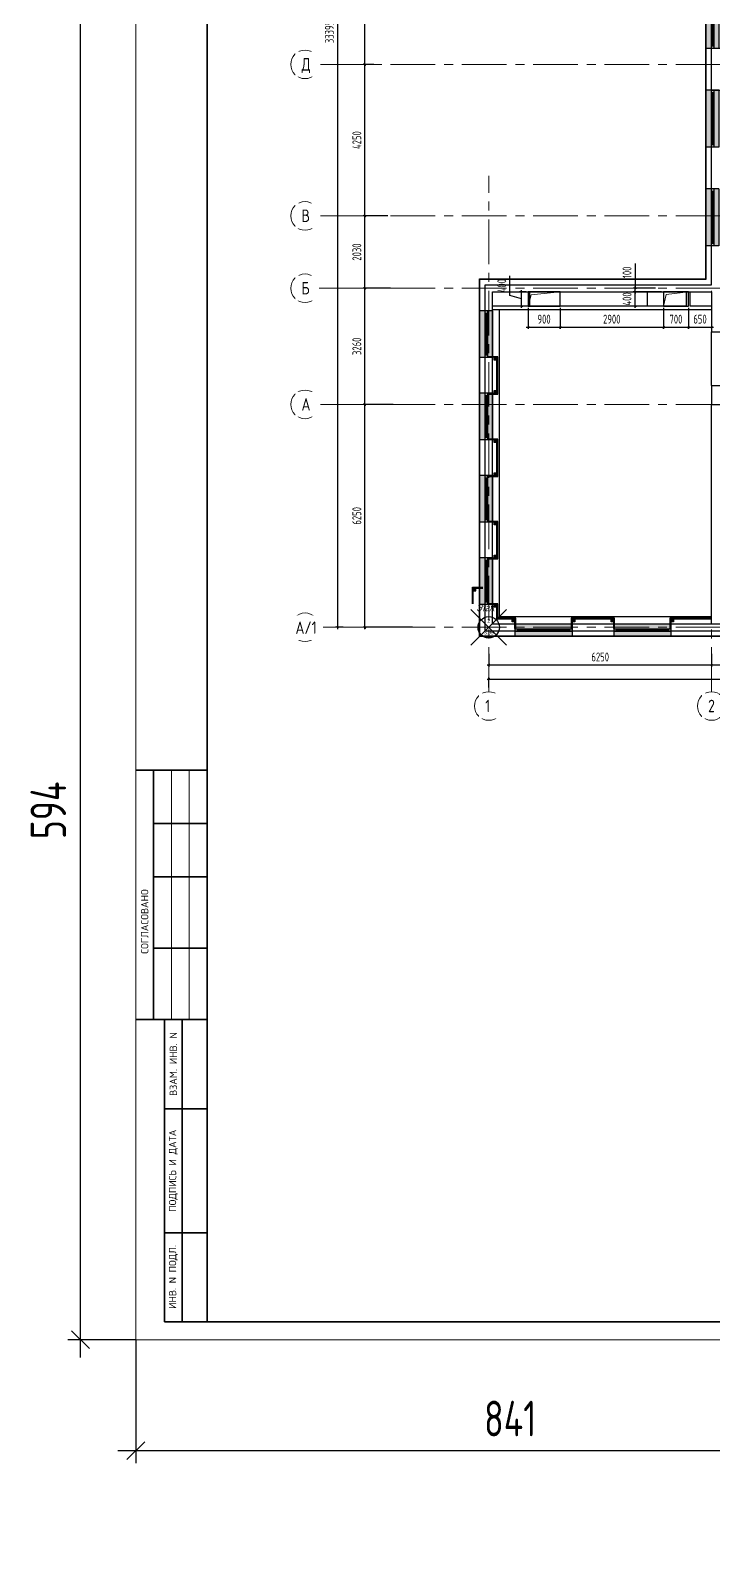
# Model space of a CAD drawing. Header units: millimetres. Extents: x -185251 to 7892985, y -102157 to 319855.
# Drawn here: x -183528 to -164368, y -15098 to 27520 of the extents above; entities that cross this region are included whole.
import ezdxf
from ezdxf import colors
from ezdxf.entities.mleader import LeaderData, LeaderLine
from ezdxf.enums import TextEntityAlignment as Align
from ezdxf.math import Vec2, Vec3

# ---------------------------------------------------------------- set-up
doc = ezdxf.new("R2010")
doc.units = ezdxf.units.MM
doc.header["$LTSCALE"] = 10
doc.linetypes.add('CENTER', pattern=[2, 1.25, -0.25, 0.25, -0.25])
for name, color, linetype, lineweight in [('013', 7, 'Continuous', 13), ('АР_Оси', 142, 'Continuous', 9), ('АР_Оси размеры', 142, 'Continuous', 9)]:
    doc.layers.add(name, color=color, linetype=linetype, lineweight=lineweight)
doc.layers.add('Aks_реперные_точки', color=7, linetype='Continuous')
doc.layers.add('Архитектура', color=251, linetype='Continuous')
doc.layers.get('0').off()
doc.layers.get('0').freeze()
doc.styles.add('Aks_ВЫНОСКИ', font='ARIALN.TTF', dxfattribs={"width": 0.8, "oblique": 15})
doc.styles.add('GOST', font='isocpeur.TTF')
doc.styles.add('ISOCPEUR', font='isocpeur.TTF', dxfattribs={"width": 0.7})
doc.styles.add('БДА100', font='romand.shx', dxfattribs={"width": 0.7})
doc.styles.add('ГОСТ 2.304', font='isocpeur.TTF', dxfattribs={"width": 0.7})
doc.dimstyles.new('БДА1', dxfattribs={"dimtxt": 2, "dimasz": 1, "dimexe": 0.7, "dimexo": 0, "dimgap": 0.8, "dimtad": 1, "dimdec": 0, "dimrnd": 1, "dimzin": 0, "dimdsep": 46, "dimtxsty": 'БДА100', "dimblk": 'OBLIQUE', "dimcen": 2, "dimdle": 1, "dimadec": 0, "dimazin": 0, "dimtfac": 1, "dimtdec": 0, "dimtmove": 1, "dimatfit": 3, "dimldrblk": 'NONE', "dimfxl": 0.7, "dimtolj": 1, "dimtzin": 0, "dimlwd": -1, "dimlwe": -1, "dimarcsym": 0})
doc.dimstyles.new('СПДС', dxfattribs={"dimscale": 100, "dimtxt": 2.5, "dimasz": 0.5, "dimexe": 0.5, "dimexo": 1, "dimgap": 1, "dimtad": 1, "dimdec": 0, "dimrnd": 5, "dimtxsty": 'ГОСТ 2.304', "dimblk": 'OBLIQUE', "dimcen": 2.5, "dimdle": 0.5, "dimadec": 0, "dimazin": 2, "dimtfac": 0.75, "dimtdec": 0, "dimtmove": 1, "dimatfit": 3, "dimfxl": 1, "dimtolj": 1, "dimarcsym": 1})

# ---------------------------------------------------------------- blocks, each defined once
blk = doc.blocks.new('_Oblique')
at = {"color": 0, "linetype": 'ByBlock', "lineweight": -2}
blk.add_line((-0.5, -0.5), (0.5, 0.5), dxfattribs=at)
blk = doc.blocks.new('*D269')
at = {"layer": 'Defpoints', "color": 0, "ltscale": 100, "transparency": 16777216}
for p in [(-174149, 17027), (-173250, 17027), (-172715, 10777)]:
    blk.add_point(p, dxfattribs=at)
at = {"layer": 'АР_Оси размеры', "color": 0, "lineweight": -2, "ltscale": 100, "transparency": 16777216}
for p, q in [((-174149, 10727), (-174149, 17077)), ((-173350, 17027), (-174199, 17027)), ((-172815, 10777), (-174199, 10777))]:
    blk.add_line(p, q, dxfattribs=at)
at = {"layer": 'АР_Оси размеры', "color": 0, "lineweight": -2, "ltscale": 100, "transparency": 16777216, "xscale": 50, "yscale": 50, "zscale": 50}
for p, rotation in [((-174149, 17027), 90), ((-174149, 10777), 270)]:
    blk.add_blockref('_Oblique', p, dxfattribs=dict(at, rotation=rotation))
at = {"layer": 'АР_Оси размеры', "color": 0, "ltscale": 100, "transparency": 16777216, "insert": (-174374, 13902), "char_height": 250, "attachment_point": 5, "rotation": 90, "style": 'ГОСТ 2.304'}
blk.add_mtext('\\A1;6250', dxfattribs=at)
blk = doc.blocks.new('*D270')
at = {"layer": 'Defpoints', "color": 0, "ltscale": 100, "transparency": 16777216}
for p in [(-174149, 20287), (-173327, 20287), (-173250, 17027)]:
    blk.add_point(p, dxfattribs=at)
at = {"layer": 'АР_Оси размеры', "color": 0, "lineweight": -2, "ltscale": 100, "transparency": 16777216}
for p, q in [((-173427, 20287), (-174199, 20287)), ((-174149, 16977), (-174149, 20337)), ((-173350, 17027), (-174199, 17027))]:
    blk.add_line(p, q, dxfattribs=at)
at = {"layer": 'АР_Оси размеры', "color": 0, "lineweight": -2, "ltscale": 100, "transparency": 16777216, "xscale": 50, "yscale": 50, "zscale": 50}
for p, rotation in [((-174149, 20287), 90), ((-174149, 17027), 270)]:
    blk.add_blockref('_Oblique', p, dxfattribs=dict(at, rotation=rotation))
at = {"layer": 'АР_Оси размеры', "color": 0, "ltscale": 100, "transparency": 16777216, "insert": (-174374, 18657), "char_height": 250, "attachment_point": 5, "rotation": 90, "style": 'ГОСТ 2.304'}
blk.add_mtext('\\A1;3260', dxfattribs=at)
blk = doc.blocks.new('*D271')
at = {"layer": 'Defpoints', "color": 0, "ltscale": 100, "transparency": 16777216}
for p in [(-170673, 10128), (-164423, 10128), (-164423, 9718)]:
    blk.add_point(p, dxfattribs=at)
at = {"layer": 'АР_Оси размеры', "color": 0, "lineweight": -2, "ltscale": 100, "transparency": 16777216}
for p, q in [((-170673, 10028), (-170673, 9668)), ((-164423, 10028), (-164423, 9668)), ((-170723, 9718), (-164373, 9718))]:
    blk.add_line(p, q, dxfattribs=at)
at = {"layer": 'АР_Оси размеры', "color": 0, "lineweight": -2, "ltscale": 100, "transparency": 16777216, "xscale": 50, "yscale": 50, "zscale": 50, "rotation": 180}
blk.add_blockref('_Oblique', (-170673, 9718), dxfattribs=at)
at = {"layer": 'АР_Оси размеры', "color": 0, "lineweight": -2, "ltscale": 100, "transparency": 16777216, "xscale": 50, "yscale": 50, "zscale": 50}
blk.add_blockref('_Oblique', (-164423, 9718), dxfattribs=at)
at = {"layer": 'АР_Оси размеры', "color": 0, "ltscale": 100, "transparency": 16777216, "insert": (-167548, 9943), "char_height": 250, "attachment_point": 5, "style": 'ГОСТ 2.304'}
blk.add_mtext('\\A1;6250', dxfattribs=at)
blk = doc.blocks.new('*D272')
at = {"layer": 'Defpoints', "color": 0, "ltscale": 100, "transparency": 16777216}
for p in [(-157773, 10542), (-164423, 10128), (-157773, 9718)]:
    blk.add_point(p, dxfattribs=at)
at = {"layer": 'АР_Оси размеры', "color": 0, "lineweight": -2, "ltscale": 100, "transparency": 16777216}
for p, q in [((-157773, 10442), (-157773, 9668)), ((-164423, 10028), (-164423, 9668)), ((-164473, 9718), (-157723, 9718))]:
    blk.add_line(p, q, dxfattribs=at)
at = {"layer": 'АР_Оси размеры', "color": 0, "lineweight": -2, "ltscale": 100, "transparency": 16777216, "xscale": 50, "yscale": 50, "zscale": 50, "rotation": 180}
blk.add_blockref('_Oblique', (-164423, 9718), dxfattribs=at)
at = {"layer": 'АР_Оси размеры', "color": 0, "lineweight": -2, "ltscale": 100, "transparency": 16777216, "xscale": 50, "yscale": 50, "zscale": 50}
blk.add_blockref('_Oblique', (-157773, 9718), dxfattribs=at)
at = {"layer": 'АР_Оси размеры', "color": 0, "ltscale": 100, "transparency": 16777216, "insert": (-161098, 9943), "char_height": 250, "attachment_point": 5, "style": 'ГОСТ 2.304'}
blk.add_mtext('\\A1;6650', dxfattribs=at)
blk = doc.blocks.new('*D282')
at = {"layer": 'Defpoints', "color": 0, "ltscale": 100, "transparency": 16777216}
for p in [(-174149, 22317), (-173401, 22317), (-173327, 20287)]:
    blk.add_point(p, dxfattribs=at)
at = {"layer": 'АР_Оси размеры', "color": 0, "lineweight": -2, "ltscale": 100, "transparency": 16777216}
for p, q in [((-173501, 22317), (-174199, 22317)), ((-174149, 20237), (-174149, 22367)), ((-173427, 20287), (-174199, 20287))]:
    blk.add_line(p, q, dxfattribs=at)
at = {"layer": 'АР_Оси размеры', "color": 0, "lineweight": -2, "ltscale": 100, "transparency": 16777216, "xscale": 50, "yscale": 50, "zscale": 50}
for p, rotation in [((-174149, 22317), 90), ((-174149, 20287), 270)]:
    blk.add_blockref('_Oblique', p, dxfattribs=dict(at, rotation=rotation))
at = {"layer": 'АР_Оси размеры', "color": 0, "ltscale": 100, "transparency": 16777216, "insert": (-174374, 21302), "char_height": 250, "attachment_point": 5, "rotation": 90, "style": 'ГОСТ 2.304'}
blk.add_mtext('\\A1;2030', dxfattribs=at)
blk = doc.blocks.new('*D283')
at = {"layer": 'Defpoints', "color": 0, "ltscale": 100, "transparency": 16777216}
for p in [(-174149, 26567), (-173799, 26567), (-173401, 22317)]:
    blk.add_point(p, dxfattribs=at)
at = {"layer": 'АР_Оси размеры', "color": 0, "lineweight": -2, "ltscale": 100, "transparency": 16777216}
for p, q in [((-173899, 26567), (-174199, 26567)), ((-174149, 22267), (-174149, 26617)), ((-173501, 22317), (-174199, 22317))]:
    blk.add_line(p, q, dxfattribs=at)
at = {"layer": 'АР_Оси размеры', "color": 0, "lineweight": -2, "ltscale": 100, "transparency": 16777216, "xscale": 50, "yscale": 50, "zscale": 50}
for p, rotation in [((-174149, 26567), 90), ((-174149, 22317), 270)]:
    blk.add_blockref('_Oblique', p, dxfattribs=dict(at, rotation=rotation))
at = {"layer": 'АР_Оси размеры', "color": 0, "ltscale": 100, "transparency": 16777216, "insert": (-174374, 24442), "char_height": 250, "attachment_point": 5, "rotation": 90, "style": 'ГОСТ 2.304'}
blk.add_mtext('\\A1;4250', dxfattribs=at)
blk = doc.blocks.new('*D284')
at = {"layer": 'Defpoints', "color": 0, "ltscale": 100, "transparency": 16777216}
for p in [(-174149, 30737), (-173331, 30737), (-173799, 26567)]:
    blk.add_point(p, dxfattribs=at)
at = {"layer": 'АР_Оси размеры', "color": 0, "lineweight": -2, "ltscale": 100, "transparency": 16777216}
for p, q in [((-173431, 30737), (-174199, 30737)), ((-174149, 26517), (-174149, 30787)), ((-173899, 26567), (-174199, 26567))]:
    blk.add_line(p, q, dxfattribs=at)
at = {"layer": 'АР_Оси размеры', "color": 0, "lineweight": -2, "ltscale": 100, "transparency": 16777216, "xscale": 50, "yscale": 50, "zscale": 50}
for p, rotation in [((-174149, 30737), 90), ((-174149, 26567), 270)]:
    blk.add_blockref('_Oblique', p, dxfattribs=dict(at, rotation=rotation))
at = {"layer": 'АР_Оси размеры', "color": 0, "ltscale": 100, "transparency": 16777216, "insert": (-174374, 28652), "char_height": 250, "attachment_point": 5, "rotation": 90, "style": 'ГОСТ 2.304'}
blk.add_mtext('\\A1;4170', dxfattribs=at)
blk = doc.blocks.new('*D287')
at = {"layer": 'Defpoints', "color": 0, "ltscale": 100, "transparency": 16777216}
for p in [(-170673, 8990), (-102258, 9316), (-102258, 8990)]:
    blk.add_point(p, dxfattribs=at)
at = {"layer": 'АР_Оси размеры', "color": 0, "lineweight": -2, "ltscale": 100, "transparency": 16777216}
for p, q in [((-170723, 9316), (-102208, 9316)), ((-170673, 9090), (-170673, 9366)), ((-102258, 9090), (-102258, 9366))]:
    blk.add_line(p, q, dxfattribs=at)
at = {"layer": 'АР_Оси размеры', "color": 0, "lineweight": -2, "ltscale": 100, "transparency": 16777216, "xscale": 50, "yscale": 50, "zscale": 50, "rotation": 180}
blk.add_blockref('_Oblique', (-170673, 9316), dxfattribs=at)
at = {"layer": 'АР_Оси размеры', "color": 0, "lineweight": -2, "ltscale": 100, "transparency": 16777216, "xscale": 50, "yscale": 50, "zscale": 50}
blk.add_blockref('_Oblique', (-102258, 9316), dxfattribs=at)
at = {"layer": 'АР_Оси размеры', "color": 0, "ltscale": 100, "transparency": 16777216, "insert": (-136466, 9541), "char_height": 250, "attachment_point": 5, "style": 'ГОСТ 2.304'}
blk.add_mtext('\\A1;68415', dxfattribs=at)
blk = doc.blocks.new('A$Ce02d65bd')
at = {"ltscale": 100}
for points in [[(0, 0), (0, 75), (75, 75), (75, 0), (0, 0)], [(0, 0), (75, 75)], [(0, 75), (75, 0)]]:
    blk.add_lwpolyline(points, dxfattribs=at)
blk = doc.blocks.new('*D658')
at = {"layer": 'Defpoints', "color": 0, "ltscale": 100, "transparency": 16777216}
for p in [(-174299, 44172), (-174919, 10777), (-174661, 10777)]:
    blk.add_point(p, dxfattribs=at)
at = {"layer": 'АР_Оси размеры', "color": 0, "lineweight": -2, "ltscale": 100, "transparency": 16777216}
for p, q in [((-174399, 44172), (-174969, 44172)), ((-174919, 44222), (-174919, 10727)), ((-174761, 10777), (-174969, 10777))]:
    blk.add_line(p, q, dxfattribs=at)
at = {"layer": 'АР_Оси размеры', "color": 0, "lineweight": -2, "ltscale": 100, "transparency": 16777216, "xscale": 50, "yscale": 50, "zscale": 50}
for p, rotation in [((-174919, 44172), 90), ((-174919, 10777), 270)]:
    blk.add_blockref('_Oblique', p, dxfattribs=dict(at, rotation=rotation))
at = {"layer": 'АР_Оси размеры', "color": 0, "ltscale": 100, "transparency": 16777216, "insert": (-175144, 27474), "char_height": 250, "attachment_point": 5, "rotation": 90, "style": 'ГОСТ 2.304'}
blk.add_mtext('\\A1;33395', dxfattribs=at)
blk = doc.blocks.new('_DOTSMALL')
at = {"color": 0, "linetype": 'ByBlock', "const_width": 0.5}
blk.add_lwpolyline([(-0.0625, 0, 1), (0.0625, 0, 1)], format="xyb", close=True, dxfattribs=at)
blk = doc.blocks.new('*U40')
at = {"true_color": 0xffffff}
h = blk.add_hatch(color=7, dxfattribs=at)
h.dxf.hatch_style = 1
h.paths.add_polyline_path([(-1600, -140), (0, -140), (0, 220), (-1600, 220)])
at = {"lineweight": 30}
for p, q in [((-1600, -140), (-1600, 220)), ((0, -140), (0, 220))]:
    blk.add_line(p, q, dxfattribs=at)
for p, q in [((0, 220), (-1600, 220)), ((-1600, 70), (0, 70)), ((-1600, 0), (0, 0)), ((-1530, 0), (-1530, 70)), ((-1530, 35), (-70, 35)), ((-70, 0), (-70, 70)), ((-1600, -140), (0, -140)), ((-1600, -140), (-1600, -140)), ((-1600, -140), (-1600, -140)), ((0, -140), (0, -140)), ((0, -140), (0, -140))]:
    blk.add_line(p, q)
blk = doc.blocks.new('*U104')
at = {"true_color": 0xffffff}
h = blk.add_hatch(color=7, dxfattribs=at)
h.dxf.hatch_style = 1
h.paths.add_polyline_path([(-1310, 140), (0, 140), (0, -220), (-1310, -220)])
at = {"lineweight": 30}
for p, q in [((-1310, 140), (-1310, -220)), ((0, 140), (0, -220))]:
    blk.add_line(p, q, dxfattribs=at)
for p, q in [((-1310, 140), (0, 140)), ((-1310, 140), (-1310, 140)), ((-1310, 140), (-1310, 140)), ((-1310, 0), (0, 0)), ((0, 140), (0, 140)), ((0, 140), (0, 140)), ((-1310, -70), (0, -70)), ((0, -220), (-1310, -220)), ((-1240, 0), (-1240, -70)), ((-1240, -35), (-70, -35)), ((-70, 0), (-70, -70))]:
    blk.add_line(p, q)
blk = doc.blocks.new('*U103')
at = {"true_color": 0xffffff}
h = blk.add_hatch(color=7, dxfattribs=at)
h.dxf.hatch_style = 1
h.paths.add_polyline_path([(-1600, 140), (0, 140), (0, -220), (-1600, -220)])
at = {"lineweight": 30}
for p, q in [((-1600, 140), (-1600, -220)), ((0, 140), (0, -220))]:
    blk.add_line(p, q, dxfattribs=at)
for p, q in [((-1600, 140), (0, 140)), ((-1600, 140), (-1600, 140)), ((-1600, 140), (-1600, 140)), ((-1600, 0), (0, 0)), ((0, 140), (0, 140)), ((0, 140), (0, 140)), ((-1600, -70), (0, -70)), ((0, -220), (-1600, -220)), ((-1530, 0), (-1530, -70)), ((-1530, -35), (-70, -35)), ((-70, 0), (-70, -70))]:
    blk.add_line(p, q)
blk = doc.blocks.new('Aks_Реперная_Точка')
at = {"layer": 'Aks_реперные_точки', "linetype": 'ByBlock'}
for p, q in [((5, 5), (-5, -5)), ((-5, 5), (5, -5))]:
    blk.add_line(p, q, dxfattribs=at)
blk.add_circle((0, 0), 3, dxfattribs=at)
at = {"layer": 'Aks_реперные_точки', "linetype": 'ByBlock', "style": 'Aks_ВЫНОСКИ', "oblique": 15, "width": 0.8}
blk.add_text('Этаж', height=2, dxfattribs=at).set_placement((-3.5, 4.5))
at = {"layer": 'Aks_реперные_точки', "linetype": 'ByBlock', "style": 'Aks_ВЫНОСКИ'}
blk.add_attdef('Floor', text='', height=1, dxfattribs=at).set_placement((0, 1), align=Align.BOTTOM_CENTER)
blk.add_attdef('Elevation', text='', height=1, dxfattribs=at).set_placement((0, -1), align=Align.TOP_CENTER)
blk = doc.blocks.new('*D432')
at = {"layer": '013', "color": 0, "linetype": 'ByBlock', "lineweight": -2, "transparency": 16777216}
for p, q in [((-169573, 19735), (-169573, 19144)), ((-168673, 19735), (-168673, 19144)), ((-169623, 19194), (-168623, 19194))]:
    blk.add_line(p, q, dxfattribs=at)
at = {"layer": 'Defpoints', "color": 0, "linetype": 'ByBlock', "transparency": 16777216}
for p in [(-169573, 19785), (-168673, 19785), (-168673, 19194)]:
    blk.add_point(p, dxfattribs=at)
at = {"layer": '013', "color": 0, "linetype": 'ByBlock', "lineweight": -2, "transparency": 16777216, "xscale": 50, "yscale": 50, "zscale": 50, "rotation": 180}
blk.add_blockref('_Oblique', (-169573, 19194), dxfattribs=at)
at = {"layer": '013', "color": 0, "linetype": 'ByBlock', "lineweight": -2, "transparency": 16777216, "xscale": 50, "yscale": 50, "zscale": 50}
blk.add_blockref('_Oblique', (-168673, 19194), dxfattribs=at)
at = {"layer": '013', "color": 0, "linetype": 'ByBlock', "transparency": 16777216, "insert": (-169123, 19419), "char_height": 250, "attachment_point": 5, "style": 'ГОСТ 2.304'}
blk.add_mtext('\\A1;900', dxfattribs=at)
blk = doc.blocks.new('*D433')
at = {"layer": '013', "color": 0, "linetype": 'ByBlock', "lineweight": -2, "transparency": 16777216}
for p, q in [((-170085, 20083), (-170085, 20633)), ((-169760, 19985), (-170085, 20083)), ((-169623, 20185), (-169810, 20185)), ((-169760, 19735), (-169760, 20235)), ((-169623, 19785), (-169810, 19785))]:
    blk.add_line(p, q, dxfattribs=at)
at = {"layer": 'Defpoints', "color": 0, "linetype": 'ByBlock', "transparency": 16777216}
for p in [(-169760, 20185), (-169573, 20185), (-169573, 19785)]:
    blk.add_point(p, dxfattribs=at)
at = {"layer": '013', "color": 0, "linetype": 'ByBlock', "lineweight": -2, "transparency": 16777216, "xscale": 50, "yscale": 50, "zscale": 50}
for p, rotation in [((-169760, 20185), 90), ((-169760, 19785), 270)]:
    blk.add_blockref('_Oblique', p, dxfattribs=dict(at, rotation=rotation))
at = {"layer": '013', "color": 0, "linetype": 'ByBlock', "transparency": 16777216, "insert": (-170310, 20358), "char_height": 250, "attachment_point": 5, "rotation": 90, "style": 'ГОСТ 2.304'}
blk.add_mtext('\\A1;400', dxfattribs=at)
blk = doc.blocks.new('*D434')
at = {"layer": '013', "color": 0, "linetype": 'ByBlock', "lineweight": -2, "transparency": 16777216}
for p, q in [((-165775, 19735), (-165775, 19144)), ((-165075, 19735), (-165075, 19144)), ((-165825, 19194), (-165025, 19194))]:
    blk.add_line(p, q, dxfattribs=at)
at = {"layer": 'Defpoints', "color": 0, "linetype": 'ByBlock', "transparency": 16777216}
for p in [(-165775, 19785), (-165075, 19785), (-165075, 19194)]:
    blk.add_point(p, dxfattribs=at)
at = {"layer": '013', "color": 0, "linetype": 'ByBlock', "lineweight": -2, "transparency": 16777216, "xscale": 50, "yscale": 50, "zscale": 50, "rotation": 180}
blk.add_blockref('_Oblique', (-165775, 19194), dxfattribs=at)
at = {"layer": '013', "color": 0, "linetype": 'ByBlock', "lineweight": -2, "transparency": 16777216, "xscale": 50, "yscale": 50, "zscale": 50}
blk.add_blockref('_Oblique', (-165075, 19194), dxfattribs=at)
at = {"layer": '013', "color": 0, "linetype": 'ByBlock', "transparency": 16777216, "insert": (-165425, 19419), "char_height": 250, "attachment_point": 5, "style": 'ГОСТ 2.304'}
blk.add_mtext('\\A1;700', dxfattribs=at)
blk = doc.blocks.new('*D435')
at = {"layer": '013', "color": 0, "linetype": 'ByBlock', "lineweight": -2, "transparency": 16777216}
for p, q in [((-165825, 20185), (-166621, 20185)), ((-166571, 19735), (-166571, 20235)), ((-165825, 19785), (-166621, 19785))]:
    blk.add_line(p, q, dxfattribs=at)
at = {"layer": 'Defpoints', "color": 0, "linetype": 'ByBlock', "transparency": 16777216}
for p in [(-166571, 20185), (-165775, 20185), (-165775, 19785)]:
    blk.add_point(p, dxfattribs=at)
at = {"layer": '013', "color": 0, "linetype": 'ByBlock', "lineweight": -2, "transparency": 16777216, "xscale": 50, "yscale": 50, "zscale": 50}
for p, rotation in [((-166571, 20185), 90), ((-166571, 19785), 270)]:
    blk.add_blockref('_Oblique', p, dxfattribs=dict(at, rotation=rotation))
at = {"layer": '013', "color": 0, "linetype": 'ByBlock', "transparency": 16777216, "insert": (-166796, 19985), "char_height": 250, "attachment_point": 5, "rotation": 90, "style": 'ГОСТ 2.304'}
blk.add_mtext('\\A1;400', dxfattribs=at)
blk = doc.blocks.new('*D683')
at = {"layer": '013', "color": 0, "linetype": 'ByBlock', "lineweight": -2, "transparency": 16777216}
for p, q in [((-168673, 19735), (-168673, 19144)), ((-165775, 19735), (-165775, 19144)), ((-168723, 19194), (-165725, 19194))]:
    blk.add_line(p, q, dxfattribs=at)
at = {"layer": 'Defpoints', "color": 0, "linetype": 'ByBlock', "transparency": 16777216}
for p in [(-168673, 19785), (-165775, 19785), (-165775, 19194)]:
    blk.add_point(p, dxfattribs=at)
at = {"layer": '013', "color": 0, "linetype": 'ByBlock', "lineweight": -2, "transparency": 16777216, "xscale": 50, "yscale": 50, "zscale": 50, "rotation": 180}
blk.add_blockref('_Oblique', (-168673, 19194), dxfattribs=at)
at = {"layer": '013', "color": 0, "linetype": 'ByBlock', "lineweight": -2, "transparency": 16777216, "xscale": 50, "yscale": 50, "zscale": 50}
blk.add_blockref('_Oblique', (-165775, 19194), dxfattribs=at)
at = {"layer": '013', "color": 0, "linetype": 'ByBlock', "transparency": 16777216, "insert": (-167224, 19419), "char_height": 250, "attachment_point": 5, "style": 'ГОСТ 2.304'}
blk.add_mtext('\\A1;2900', dxfattribs=at)
blk = doc.blocks.new('*D684')
at = {"layer": '013', "color": 0, "linetype": 'ByBlock', "lineweight": -2, "transparency": 16777216}
for p, q in [((-165075, 19735), (-165075, 19144)), ((-164423, 19735), (-164423, 19144)), ((-165125, 19194), (-164373, 19194))]:
    blk.add_line(p, q, dxfattribs=at)
at = {"layer": 'Defpoints', "color": 0, "linetype": 'ByBlock', "transparency": 16777216}
for p in [(-165075, 19785), (-164423, 19785), (-164423, 19194)]:
    blk.add_point(p, dxfattribs=at)
at = {"layer": '013', "color": 0, "linetype": 'ByBlock', "lineweight": -2, "transparency": 16777216, "xscale": 50, "yscale": 50, "zscale": 50, "rotation": 180}
blk.add_blockref('_Oblique', (-165075, 19194), dxfattribs=at)
at = {"layer": '013', "color": 0, "linetype": 'ByBlock', "lineweight": -2, "transparency": 16777216, "xscale": 50, "yscale": 50, "zscale": 50}
blk.add_blockref('_Oblique', (-164423, 19194), dxfattribs=at)
at = {"layer": '013', "color": 0, "linetype": 'ByBlock', "transparency": 16777216, "insert": (-164749, 19419), "char_height": 250, "attachment_point": 5, "style": 'ГОСТ 2.304'}
blk.add_mtext('\\A1;650', dxfattribs=at)
blk = doc.blocks.new('*D685')
at = {"layer": '013', "color": 0, "linetype": 'ByBlock', "lineweight": -2, "transparency": 16777216}
for p, q in [((-166571, 20980), (-166571, 20287)), ((-165997, 20287), (-166621, 20287)), ((-165825, 20185), (-166621, 20185)), ((-166571, 20287), (-166571, 20337)), ((-166571, 20185), (-166571, 20287)), ((-166571, 20185), (-166571, 20287)), ((-166571, 20185), (-166571, 20135))]:
    blk.add_line(p, q, dxfattribs=at)
at = {"layer": 'Defpoints', "color": 0, "linetype": 'ByBlock', "transparency": 16777216}
for p in [(-166571, 20287), (-165947, 20287), (-165775, 20185)]:
    blk.add_point(p, dxfattribs=at)
at = {"layer": '013', "color": 0, "linetype": 'ByBlock', "lineweight": -2, "transparency": 16777216, "xscale": 50, "yscale": 50, "zscale": 50}
for p, rotation in [((-166571, 20287), 270), ((-166571, 20185), 90)]:
    blk.add_blockref('_Oblique', p, dxfattribs=dict(at, rotation=rotation))
at = {"layer": '013', "color": 0, "linetype": 'ByBlock', "transparency": 16777216, "insert": (-166796, 20731), "char_height": 250, "attachment_point": 5, "rotation": 90, "style": 'ГОСТ 2.304'}
blk.add_mtext('\\A1;100', dxfattribs=at)
blk = doc.blocks.new('*D680')
at = {"layer": 'Defpoints', "color": 0, "transparency": 16777216}
for p, q in [((0, 0), (0, -34.62)), ((841, 0), (841, -34.62)), ((-5, -31.12), (846, -31.12))]:
    blk.add_line(p, q, dxfattribs=at)
at = {"layer": 'Defpoints', "color": 0, "lineweight": 30, "transparency": 16777216}
for p in [(0, 0), (841, 0), (841, -31.12)]:
    blk.add_point(p, dxfattribs=at)
at = {"layer": 'Defpoints', "color": 0, "transparency": 16777216, "xscale": 5, "yscale": 5, "zscale": 5, "rotation": 180}
blk.add_blockref('_Oblique', (0, -31.12), dxfattribs=at)
at = {"layer": 'Defpoints', "color": 0, "transparency": 16777216, "xscale": 5, "yscale": 5, "zscale": 5}
blk.add_blockref('_Oblique', (841, -31.12), dxfattribs=at)
at = {"layer": 'Defpoints', "color": 0, "lineweight": 0, "transparency": 16777216, "insert": (105, -22.12), "char_height": 10, "attachment_point": 5, "style": 'БДА100'}
blk.add_mtext('\\A1;841', dxfattribs=at)
blk = doc.blocks.new('_None')
blk = doc.blocks.new('*D681')
at = {"layer": 'Defpoints', "color": 0, "transparency": 16777216}
for p, q in [((-15.52, -5), (-15.52, 599)), ((0, 594), (-19.02, 594)), ((0, 0), (-19.02, 0))]:
    blk.add_line(p, q, dxfattribs=at)
at = {"layer": 'Defpoints', "color": 0, "lineweight": 30, "transparency": 16777216}
for p in [(-15.52, 594), (0, 594), (0, 0)]:
    blk.add_point(p, dxfattribs=at)
at = {"layer": 'Defpoints', "color": 0, "transparency": 16777216, "xscale": 5, "yscale": 5, "zscale": 5}
for p, rotation in [((-15.52, 594), 90), ((-15.52, 0), 270)]:
    blk.add_blockref('_Oblique', p, dxfattribs=dict(at, rotation=rotation))
at = {"layer": 'Defpoints', "color": 0, "lineweight": 0, "transparency": 16777216, "insert": (-24.52, 148.5), "char_height": 10, "attachment_point": 5, "rotation": 90, "style": 'БДА100'}
blk.add_mtext('\\A1;594', dxfattribs=at)
blk = doc.blocks.new('*U679')
at = {"color": 44, "lineweight": 20, "ltscale": 10}
for p, q in [((0, 594), (0, 0)), ((0, 0), (841, 0))]:
    blk.add_line(p, q, dxfattribs=at)
at = {"color": 137, "lineweight": 35, "ltscale": 10}
for p, q in [((20, 589), (20, 5)), ((0, 159.8), (20, 159.8)), ((5, 89.8), (5, 159.8)), ((5, 144.8), (20, 144.8)), ((5, 129.8), (20, 129.8)), ((5, 109.8), (20, 109.8)), ((0, 89.8), (20, 89.8)), ((8.04, 89.8), (8.04, 5)), ((13.02, 89.8), (13.02, 5)), ((8.04, 64.8), (20, 64.8)), ((8.04, 30), (20, 30)), ((8.04, 5), (836, 5))]:
    blk.add_line(p, q, dxfattribs=at)
at = {"color": 44, "lineweight": 13}
for p, q in [((10, 89.8), (10, 159.8)), ((15, 89.8), (15, 159.8))]:
    blk.add_line(p, q, dxfattribs=at)
at = {"color": 0, "lineweight": 13, "char_height": 2.0408, "attachment_point": 5, "rotation": 90, "style": 'GOST'}
for s, insert, width in [('СОГЛАСОВАНО', (2.49, 117.3), 55), ('ВЗАМ. ИНВ. N', (10.53, 77.3), 25), ('ПОДПИСЬ И ДАТА', (10.53, 47.4), 34.7978), ('ИНВ. N ПОДЛ.', (10.53, 17.6), 24.8009)]:
    blk.add_mtext(s, dxfattribs=dict(at, insert=insert, width=width))
at = {"color": 44, "lineweight": 13, "style": 'GOST', "oblique": 10, "width": 0.8}
for tag in ['ФОРМАТВЕРТ', 'ФОРМАТГОРИЗ']:
    blk.add_attdef(tag, (789.98, 1.6), '', height=2, dxfattribs=at)
at = {"layer": 'Defpoints', "color": 251, "lineweight": 0}
dim = blk.add_linear_dim(base=(-15.52, 594), p1=(0, 0), p2=(0, 594), angle=90, dimstyle='БДА1', override={"dimscale": 5}, dxfattribs=at)
dim.commit()
dim.dimension.update_dxf_attribs({"geometry": '*D681', "text_midpoint": (-15.52, 148.5), "dimtype": 160})
dim = blk.add_linear_dim(base=(841, -31.12), p1=(0, 0), p2=(841, 0), dimstyle='БДА1', override={"dimscale": 5}, dxfattribs=at)
dim.commit()
dim.dimension.update_dxf_attribs({"geometry": '*D680', "text_midpoint": (105, -31.12), "dimtype": 160})

msp = doc.modelspace()

# ---------------------------------------------------------------- linework, layer by layer
at = {"layer": '013', "color": 1, "linetype": 'ByBlock', "lineweight": 30}
for points in [[(-169573.1, 19785.5), (-168673.1, 19785.5), (-168673.1, 20185.5), (-169573.1, 20185.5)], [(-165774.5, 19785.5), (-165074.5, 19785.5), (-165074.5, 20185.5), (-165774.5, 20185.5)]]:
    msp.add_lwpolyline(points, close=True, dxfattribs=at)
at = {"layer": '013', "color": 1, "linetype": 'ByBlock'}
for points in [[(-169573.1, 19784.3), (-169480.9, 20103.1), (-168673.1, 20185.5)], [(-165774.5, 19785.5), (-165701.5, 20106.7), (-165074.5, 20185.5)]]:
    msp.add_lwpolyline(points, dxfattribs=at)
at = {"layer": 'АР_Оси', "linetype": 'CENTER', "ltscale": 100}
for p, q in [((-164423.1, 8965.3), (-164423.1, 42849.2)), ((-175425.4, 26566.6), (-99639.7, 26566.6)), ((-170673.1, 8965.3), (-170673.1, 23443.4)), ((-175425.4, 22316.6), (-99639.7, 22316.6)), ((-175425.4, 20286.6), (-99639.7, 20286.6)), ((-175425.4, 17026.6), (-99639.7, 17026.6)), ((-175425.4, 10776.6), (-99639.7, 10776.6))]:
    msp.add_line(p, q, dxfattribs=at)
at = {"layer": 'АР_Оси', "ltscale": 0.5}
for centre in [(-175825.4, 26566.6), (-175825.4, 22316.6), (-175825.4, 20286.6), (-175825.4, 17026.6), (-175825.4, 10776.6), (-170673.1, 8565.3), (-164423.1, 8565.3)]:
    msp.add_circle(centre, 400, dxfattribs=at)
at = {"layer": 'Архитектура', "lineweight": 25, "transparency": 33554684}
for p, q in [((-164423.1, 20386.6), (-164423.1, 38256.6)), ((-164583.1, 20546.6), (-164583.1, 37456.6)), ((-164573.1, 20536.6), (-164573.1, 37466.6)), ((-170933.5, 20546.6), (-164583.1, 20546.6)), ((-170923.5, 20536.6), (-164573.1, 20536.6)), ((-170773.1, 10676.6), (-170773.1, 20386.6)), ((-170773.1, 20386.6), (-164423.1, 20386.6)), ((-170573.1, 10876.6), (-170573.1, 20186.6)), ((-170573.1, 20186.6), (-164423.1, 20186.6)), ((-169523.1, 19784.3), (-169523.1, 20186.6)), ((-166223.1, 19784.3), (-166223.1, 20186.6)), ((-165124.5, 19784.3), (-165124.5, 20186.6)), ((-165024.5, 19784.3), (-165024.5, 20186.6)), ((-164423.1, 20186.6), (-164423.1, 19060.8)), ((-165124.5, 19784.3), (-170573.1, 19784.3)), ((-164423.1, 19684.3), (-170573.1, 19684.3)), ((-170373.1, 11076.6), (-170373.1, 19684.3)), ((-164423.1, 19784.3), (-165024.5, 19784.3)), ((-164423.1, 19060.8), (-164123.1, 19060.8)), ((-164423.1, 17560.8), (-164423.1, 19060.8)), ((-164423.1, 17560.8), (-164423.1, 17026.6)), ((-164423.1, 17560.8), (-164123.1, 17560.8)), ((-164423.1, 17026.6), (-162608.1, 17026.6)), ((-170773.1, 10676.6), (-157673.1, 10676.6)), ((-170573.1, 10876.6), (-157873.1, 10876.6)), ((-170373.1, 11076.6), (-164423.1, 11076.6))]:
    msp.add_line(p, q, dxfattribs=at)
for points in [[(-164408.8, 25841.6), (-164097.5, 25841.6), (-164097.5, 27011.6), (-164475.3, 27011.6)], [(-170933.1, 10516.6), (-170933.5, 20546.6)], [(-170923.1, 10526.6), (-170923.5, 20536.6)], [(-170713.3, 17341.5), (-170447.5, 17341.5), (-170447.5, 18341.5), (-170713.2, 18354)], [(-170713.2, 17316.5), (-170422.5, 17316.5), (-170422.5, 18366.5), (-170713.2, 18366.5)], [(-170713.2, 17329), (-170435, 17329), (-170435, 18354), (-170713.2, 18354)], [(-164423.1, 10876.6), (-164423.1, 17026.6)], [(-170758.9, 15031.5), (-170447.6, 15031.5), (-170447.6, 16031.5), (-170825.4, 16031.5)], [(-170713.3, 15006.5), (-170422.6, 15006.5), (-170422.6, 16056.5), (-170713.3, 16056.5)], [(-170713.3, 15019), (-170435.1, 15019), (-170435.1, 16044), (-170713.3, 16044)], [(-170713.2, 12721.5), (-170447.5, 12721.5), (-170447.5, 13721.5), (-170713.3, 13721.5)], [(-170713.2, 12696.5), (-170422.5, 12696.5), (-170422.5, 13746.5), (-170713.2, 13746.5)], [(-170713.2, 12709), (-170435, 12709), (-170435, 13734), (-170713.2, 13734)], [(-171133.1, 11437.6), (-171133.1, 11897.6), (-170842.4, 11897.6)], [(-171120.6, 11437.6), (-171120.6, 11885.1), (-170842.4, 11885.1)], [(-171108.1, 11437.6), (-171108.1, 11872.6), (-170842.4, 11872.6)], [(-169938.1, 10736.7), (-169938.1, 11002.3), (-170447.4, 11002.3), (-170447.4, 11411.5), (-170713.2, 11411.5)], [(-169913.1, 10736.6), (-169913.1, 11027.3), (-170422.4, 11027.3), (-170422.4, 11436.5), (-170713.1, 11436.5)], [(-169925.6, 10736.6), (-169925.6, 11014.8), (-170434.9, 11014.8), (-170434.9, 11424), (-170713.1, 11424)], [(-167143.1, 10736.6), (-167143.1, 11027.3), (-168363.1, 11027.3), (-168363.1, 10736.6)], [(-167155.6, 10736.6), (-167155.6, 11014.8), (-168350.6, 11014.8), (-168350.6, 10736.6)], [(-167168.1, 10736.7), (-167168.1, 11002.3), (-168338.1, 11002.3), (-168338.1, 10736.6)], [(-164423.1, 11027.3), (-165593.1, 11027.3), (-165593.1, 10736.6)], [(-164423.1, 11014.8), (-165580.6, 11014.8), (-165580.6, 10736.6)], [(-164423.1, 11002.3), (-165568.1, 11002.3), (-165568.1, 10736.6)], [(-157513.1, 10516.6), (-170933.1, 10516.6)], [(-157523.1, 10526.6), (-170923.1, 10526.6)]]:
    msp.add_lwpolyline(points, dxfattribs=at)

# ---------------------------------------------------------------- block references
at = {"layer": 'Aks_реперные_точки', "linetype": 'ByBlock', "xscale": 100, "yscale": 100, "zscale": 100}
msp.add_blockref('Aks_Реперная_Точка', (-170673.1, 10776.6), dxfattribs=at).add_auto_attribs({'Floor': '2', 'Elevation': '3.95'})
at = {"layer": 'Архитектура', "lineweight": 25, "transparency": 33554684}
for name, p, rotation in [('*U103', (-164363.1, 27011.6), 270), ('*U103', (-164363.1, 24241.6), 270), ('*U103', (-164363.1, 21471.6), 270), ('*U104', (-170713.3, 18341.5), 270), ('A$Ce02d65bd', (-170447.5, 18266.5), 90), ('*U104', (-170713.3, 16031.5), 270), ('A$Ce02d65bd', (-170447.5, 17341.5), 90), ('A$Ce02d65bd', (-170447.6, 15956.5), 90), ('*U104', (-170713.3, 13721.5), 270), ('A$Ce02d65bd', (-170447.6, 15031.5), 90), ('A$Ce02d65bd', (-170447.5, 13646.5), 90), ('A$Ce02d65bd', (-170447.5, 12721.5), 90), ('*U104', (-170713.2, 11411.5), 270), ('A$Ce02d65bd', (-170447.4, 11336.5), 89.99999999999999), ('A$Ce02d65bd', (-169938.1, 11002.3), 180), ('A$Ce02d65bd', (-168263.1, 11002.3), 180), ('A$Ce02d65bd', (-167168.1, 11002.3), 180), ('A$Ce02d65bd', (-165493.1, 11002.3), 180)]:
    msp.add_blockref(name, p, dxfattribs=dict(at, rotation=rotation))
at = {"layer": 'Архитектура', "lineweight": 25, "transparency": 33554684, "xscale": -1}
for name, p, rotation in [('A$Ce02d65bd', (-171108.1, 11797.6), 270), ('*U40', (-168338.1, 10736.6), 180), ('*U40', (-165568.1, 10736.6), 180)]:
    msp.add_blockref(name, p, dxfattribs=dict(at, rotation=rotation))

# ---------------------------------------------------------------- dimensions: what is measured, and where the dimension line sits
at = {"layer": '013', "color": 1, "linetype": 'ByBlock'}
for base, p1, p2, picture, middle in [((-166571.4, 20286.6), (-165774.5, 20185.5), (-165946.6, 20286.6), '*D685', (-166604.5, 20730.9)), ((-166571.4, 20185.5), (-165774.5, 19785.5), (-165774.5, 20185.5), '*D435', (-166571.4, 19985.5))]:
    dim = msp.add_linear_dim(base=base, p1=p1, p2=p2, angle=90, dimstyle='СПДС', override={"dimasz": 0.5, "dimexe": 0.5, "dimexo": 0.5, "dimrnd": 5, "dimdle": 0.5}, dxfattribs=at)
    dim.commit()
    dim.dimension.update_dxf_attribs({"geometry": picture, "text_midpoint": middle, "dimtype": 160})
dim = msp.add_linear_dim(base=(-169760.3, 20185.5), p1=(-169573.1, 19785.5), p2=(-169573.1, 20185.5), angle=90, dimstyle='СПДС', override={"dimasz": 0.5, "dimexe": 0.5, "dimexo": 0.5, "dimrnd": 5, "dimdle": 0.5}, dxfattribs=at)
dim.commit()
dim.dimension.update_dxf_attribs({"geometry": '*D433', "text_midpoint": (-170310.3, 20183)})
for base, p1, p2, picture, middle in [((-168673.1, 19193.6), (-169573.1, 19785.5), (-168673.1, 19785.5), '*D432', (-169123.1, 19418.6)), ((-165774.5, 19193.6), (-168673.1, 19785.5), (-165774.5, 19785.5), '*D683', (-167223.8, 19418.6)), ((-165074.5, 19193.6), (-165774.5, 19785.5), (-165074.5, 19785.5), '*D434', (-165424.5, 19418.6)), ((-164423.1, 19193.6), (-165074.5, 19785.5), (-164423.1, 19785.5), '*D684', (-164748.8, 19418.6))]:
    dim = msp.add_linear_dim(base=base, p1=p1, p2=p2, dimstyle='СПДС', override={"dimasz": 0.5, "dimexe": 0.5, "dimexo": 0.5, "dimrnd": 5, "dimdle": 0.5}, dxfattribs=at)
    dim.commit()
    dim.dimension.update_dxf_attribs({"geometry": picture, "text_midpoint": middle})
at = {"layer": 'АР_Оси размеры', "ltscale": 100}
for base, p1, p2, picture, middle in [((-174148.9, 30736.6), (-173799.1, 26566.6), (-173331.1, 30736.6), '*D284', (-174373.9, 28651.6)), ((-174148.9, 26566.6), (-173401, 22316.6), (-173799.1, 26566.6), '*D283', (-174373.9, 24441.6)), ((-174148.9, 22316.6), (-173327.5, 20286.6), (-173401, 22316.6), '*D282', (-174373.9, 21301.6)), ((-174148.9, 20286.6), (-173250.2, 17026.6), (-173327.5, 20286.6), '*D270', (-174373.9, 18656.6)), ((-174148.9, 17026.6), (-172715.2, 10776.6), (-173250.2, 17026.6), '*D269', (-174373.9, 13901.6))]:
    dim = msp.add_linear_dim(base=base, p1=p1, p2=p2, angle=90, dimstyle='СПДС', dxfattribs=at)
    dim.commit()
    dim.dimension.update_dxf_attribs({"geometry": picture, "text_midpoint": middle})
for base, p1, p2, picture, middle in [((-157773.1, 9718), (-164423.1, 10127.9), (-157773.1, 10541.8), '*D272', (-161098.1, 9943)), ((-164423.1, 9718), (-170673.1, 10127.9), (-164423.1, 10127.9), '*D271', (-167548.1, 9943))]:
    dim = msp.add_linear_dim(base=base, p1=p1, p2=p2, dimstyle='СПДС', dxfattribs=at)
    dim.commit()
    dim.dimension.update_dxf_attribs({"geometry": picture, "text_midpoint": middle})

# ---------------------------------------------------------------- leaders
at = {"layer": 'Архитектура', "lineweight": 25, "transparency": 33554684}
ml = msp.add_multileader_mtext('Standard', dxfattribs=at)
ml.set_content('+0,900', color=256, style='ISOCPEUR')
ml.set_leader_properties(color=256, linetype='Continuous', lineweight=-1)
ml.set_arrow_properties(name='DOTSMALL')
ml.build(insert=Vec2(0, 0))
ml.multileader.update_dxf_attribs({"has_text_frame": 1, "text_left_attachment_type": 4, "text_right_attachment_type": 4, "dogleg_length": 100, "arrow_head_size": 180})
ctx = ml.context
ctx.base_point, ctx.char_height, ctx.arrow_head_size, ctx.landing_gap_size, ctx.plane_origin, ctx.plane_x_axis, ctx.plane_y_axis = Vec3(-164069.1, -75201.3), 250, 180, 50, Vec3(-152446, -49965.4), Vec3(0, 1), Vec3(-1, 0)
ctx.left_attachment, ctx.right_attachment = 4, 4
notes = []
notes.append((ctx, [(0, (0, 0, 0), (0, 0), (1, 0), 1, [])]))
ctx.mtext.insert, ctx.mtext.text_direction, ctx.mtext.rotation, ctx.mtext.width, ctx.mtext.line_spacing_style, ctx.mtext.flow_direction = Vec3(-164402.4, -75151.3), Vec3(0, 1), 1.5707963, 852.697, 2, 5
for ctx, leaders in notes:
    for number, flags, end, landing, length, lines in leaders:
        leader = LeaderData()
        leader.index, (leader.has_last_leader_line, leader.has_dogleg_vector, leader.attachment_direction) = number, flags
        leader.last_leader_point, leader.dogleg_vector, leader.dogleg_length = Vec3(end), Vec3(landing), length
        for number, points, colour, breaks in lines:
            line = LeaderLine()
            line.index, line.vertices, line.color, line.breaks = number, Vec3.list(points), colors.encode_raw_color(colour), breaks
            leader.lines.append(line)
        ctx.leaders.append(leader)

# ---------------------------------------------------------------- next in the draw order: texts
at = {"layer": 'АР_Оси', "char_height": 350, "attachment_point": 1, "line_spacing_factor": 1.149209, "style": 'ГОСТ 2.304', "bg_fill": 2}
for s, insert in [('{\\W0.8;Д}', (-175925.2, 26744.4)), ('{\\W0.8;В}', (-175925.2, 22494.4)), ('{\\W0.8;Б}', (-175925.2, 20464.4)), ('{\\W0.8;А}', (-175925.2, 17204.4)), ('{\\W0.8;1}', (-170773, 8743.1))]:
    msp.add_mtext(s, dxfattribs=dict(at, insert=insert))
for s, insert, width in [('{\\W0.8;А/1}', (-176094.1, 10939.4), 1.455191522836685e-11), ('{\\W0.8;2}', (-164523, 8743.1), 114.629)]:
    msp.add_mtext(s, dxfattribs=dict(at, insert=insert, width=width))

# ---------------------------------------------------------------- next in the draw order: linework, layer by layer
at = {"layer": 'АР_Оси', "linetype": 'CENTER', "ltscale": 100}
msp.add_line((-175425.4, 20286.6), (-99640.9, 20286.6), dxfattribs=at)

# ---------------------------------------------------------------- next in the draw order: block references
at = {"layer": '013', "xscale": 100, "yscale": 100, "zscale": 100}
msp.add_blockref('*U679', (-180573, -9209.2), dxfattribs=at)

# ---------------------------------------------------------------- next in the draw order: dimensions: what is measured, and where the dimension line sits
at = {"layer": 'АР_Оси размеры', "ltscale": 100}
dim = msp.add_linear_dim(base=(-174919.5, 10776.6), p1=(-174298.9, 44171.6), p2=(-174660.9, 10776.6), angle=90, dimstyle='СПДС', dxfattribs=at)
dim.commit()
dim.dimension.update_dxf_attribs({"geometry": '*D658', "text_midpoint": (-175144.5, 27474.1)})
dim = msp.add_linear_dim(base=(-102258.1, 9315.9), p1=(-170673.1, 8990.3), p2=(-102258.1, 8990.3), dimstyle='СПДС', dxfattribs=at)
dim.commit()
dim.dimension.update_dxf_attribs({"geometry": '*D287', "text_midpoint": (-136465.6, 9540.9)})

doc.saveas('drawing.dxf')
